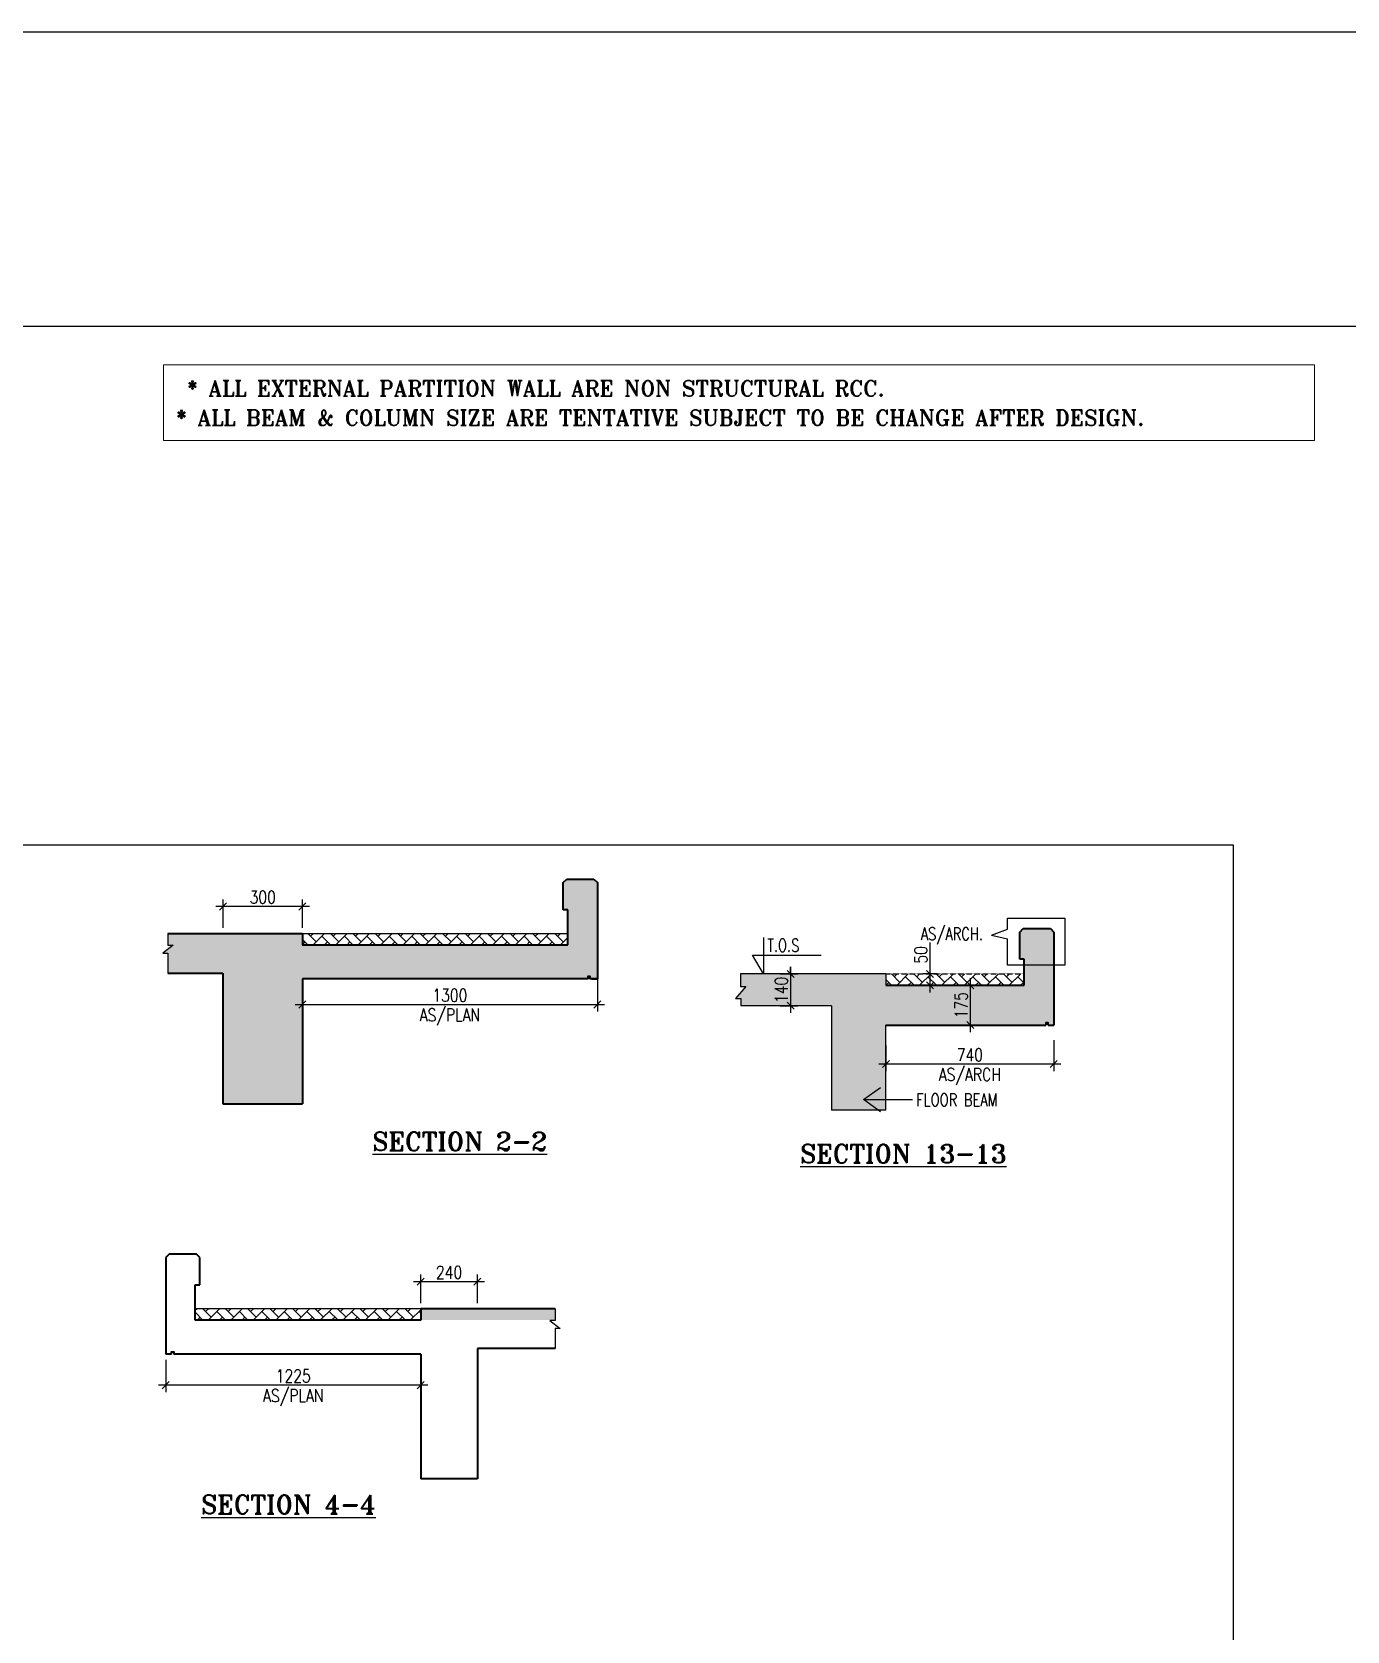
# Model space of a CAD drawing. Header units: millimetres. Extents: x 2061841 to 105821645, y -77612 to 48520811.
# Drawn here: x 105449057 to 105472242, y 48441357 to 48469551 of the extents above; entities that cross this region are included whole.
import ezdxf

# ---------------------------------------------------------------- set-up
doc = ezdxf.new("R2010")
doc.units = ezdxf.units.MM
doc.header["$LTSCALE"] = 10
doc.header["$MEASUREMENT"] = 0
doc.linetypes.add('E21yeHUG$0$0', pattern=[0])
doc.linetypes.add('HIDDEN', pattern=[0.375, 0.25, -0.125])
doc.layers.add('A-FIRE DOOR', color=1, linetype='Continuous', true_color=0xff0000)
for name, color, linetype in [('AS-COLS', 2, 'Continuous'), ('BORDER', 5, 'Continuous'), ('LOGO', 1, 'Continuous'), ('S-BEAM', 4, 'Continuous'), ('S-BEAM-1', 4, 'Continuous'), ('S-COL.NO', 1, 'Continuous'), ('S-DIM', 7, 'Continuous'), ('S-OPENING', 6, 'Continuous'), ('S-SHADED', 252, 'Continuous'), ('S-TEXT', 2, 'Continuous')]:
    doc.layers.add(name, color=color, linetype=linetype)
for name, color, linetype, lineweight in [('DMA-slab', 4, 'Continuous', 40), ('S-Hatch Balcony', 8, 'Continuous', 5), ('TEXT', 2, 'Continuous', 25), ('V-BEAM NO.', 4, 'Continuous', 13)]:
    doc.layers.add(name, color=color, linetype=linetype, lineweight=lineweight)
doc.styles.add('200', font='romand.shx', dxfattribs={"width": 0.8, "height": 225})
doc.styles.add('RD', font='romand.shx', dxfattribs={"width": 0.9, "height": 225})
doc.styles.add('RT', font='romant.shx', dxfattribs={"height": 250})
doc.styles.add('Text 100', font='romans.shx', dxfattribs={"width": 0.7, "height": 100})
doc.dimstyles.new('GR1', dxfattribs={"dimtxt": 225, "dimasz": 125, "dimexe": 125, "dimexo": 100, "dimgap": 50, "dimtad": 1, "dimdec": 0, "dimzin": 3, "dimdsep": 46, "dimtxsty": '200', "dimblk1": 'OBLIQUE', "dimblk2": 'OBLIQUE', "dimsah": 1, "dimcen": 0.0625, "dimdle": 125, "dimclrd": 3, "dimclre": 3, "dimclrt": 2, "dimadec": 0, "dimazin": 0, "dimtfac": 1, "dimtdec": 0, "dimtix": 1, "dimtmove": 0, "dimatfit": 3, "dimfxl": 1, "dimtolj": 1, "dimtzin": 0, "dimarcsym": 0})
doc.dimstyles.new('SCALE 100', dxfattribs={"dimtxt": 100, "dimasz": 75, "dimexe": 50, "dimexo": 50, "dimgap": 40, "dimtad": 1, "dimdec": 0, "dimzin": 1, "dimdsep": 46, "dimtxsty": 'Text 100', "dimblk": 'OBLIQUE', "dimcen": 1, "dimclrd": 3, "dimclre": 3, "dimclrt": 2, "dimadec": 0, "dimazin": 0, "dimtfac": 1, "dimtdec": 0, "dimtofl": 0, "dimtmove": 1, "dimatfit": 3, "dimldrblk": 'OPEN90', "dimfxl": 1, "dimtolj": 1, "dimtzin": 0, "dimarcsym": 0})

# ---------------------------------------------------------------- blocks, each defined once
blk = doc.blocks.new('_Oblique')
at = {"color": 0, "linetype": 'ByBlock', "lineweight": -2}
blk.add_line((-0.5, -0.5), (0.5, 0.5), dxfattribs=at)
blk = doc.blocks.new('*D267')
at = {"layer": 'Defpoints', "color": 0, "transparency": 16777216}
for p in [(102689425, 48552147), (102689425, 48551670), (102690825, 48551670)]:
    blk.add_point(p, dxfattribs=at)
at = {"layer": 'S-DIM', "color": 3, "linetype": 'E21yeHUG$0$0', "lineweight": -2, "transparency": 16777216}
blk.add_line((102690950, 48552147), (102689300, 48552147), dxfattribs=at)
at = {"layer": 'S-DIM', "color": 3, "lineweight": -2, "transparency": 16777216}
for p, q in [((102689425, 48551770), (102689425, 48552272)), ((102690825, 48551770), (102690825, 48552272))]:
    blk.add_line(p, q, dxfattribs=at)
at = {"layer": 'S-DIM', "color": 3, "linetype": 'ByBlock', "lineweight": -2, "transparency": 16777216, "xscale": 125, "yscale": 125, "zscale": 125, "rotation": 180}
blk.add_blockref('_Oblique', (102689425, 48552147), dxfattribs=at)
at = {"layer": 'S-DIM', "color": 3, "linetype": 'ByBlock', "lineweight": -2, "transparency": 16777216, "xscale": 125, "yscale": 125, "zscale": 125}
blk.add_blockref('_Oblique', (102690825, 48552147), dxfattribs=at)
at = {"layer": 'S-DIM', "color": 2, "transparency": 16777216, "insert": (102690125, 48552310), "char_height": 225, "attachment_point": 5, "style": '200'}
blk.add_mtext('\\A1;\\A1;300', dxfattribs=at)
blk = doc.blocks.new('*D273')
at = {"layer": 'Defpoints', "color": 0, "transparency": 16777216}
for p in [(102693910, 48545532), (102692910, 48545055), (102693910, 48545055)]:
    blk.add_point(p, dxfattribs=at)
at = {"layer": 'S-DIM', "color": 3, "lineweight": -2, "transparency": 16777216}
for p, q in [((102692910, 48545155), (102692910, 48545657)), ((102693910, 48545155), (102693910, 48545657))]:
    blk.add_line(p, q, dxfattribs=at)
at = {"layer": 'S-DIM', "color": 3, "linetype": 'E21yeHUG$0$0', "lineweight": -2, "transparency": 16777216}
blk.add_line((102692785, 48545532), (102694035, 48545532), dxfattribs=at)
at = {"layer": 'S-DIM', "color": 3, "linetype": 'ByBlock', "lineweight": -2, "transparency": 16777216, "xscale": 125, "yscale": 125, "zscale": 125, "rotation": 180}
blk.add_blockref('_Oblique', (102692910, 48545532), dxfattribs=at)
at = {"layer": 'S-DIM', "color": 3, "linetype": 'ByBlock', "lineweight": -2, "transparency": 16777216, "xscale": 125, "yscale": 125, "zscale": 125}
blk.add_blockref('_Oblique', (102693910, 48545532), dxfattribs=at)
at = {"layer": 'S-DIM', "color": 2, "transparency": 16777216, "insert": (102693410, 48545695), "char_height": 225, "attachment_point": 5, "style": '200'}
blk.add_mtext('\\A1;\\A1;240', dxfattribs=at)
blk = doc.blocks.new('*D274')
at = {"layer": 'Defpoints', "color": 0, "transparency": 16777216}
for p in [(102688415, 48544255), (102692910, 48543967), (102688415, 48543707)]:
    blk.add_point(p, dxfattribs=at)
at = {"layer": 'S-DIM', "color": 3, "lineweight": -2, "transparency": 16777216}
for p, q in [((102688415, 48544155), (102688415, 48543582)), ((102692910, 48543867), (102692910, 48543582))]:
    blk.add_line(p, q, dxfattribs=at)
at = {"layer": 'S-DIM', "color": 3, "linetype": 'E21yeHUG$0$0', "lineweight": -2, "transparency": 16777216}
blk.add_line((102693035, 48543707), (102688290, 48543707), dxfattribs=at)
at = {"layer": 'S-DIM', "color": 3, "linetype": 'ByBlock', "lineweight": -2, "transparency": 16777216, "xscale": 125, "yscale": 125, "zscale": 125, "rotation": 180}
blk.add_blockref('_Oblique', (102688415, 48543707), dxfattribs=at)
at = {"layer": 'S-DIM', "color": 3, "linetype": 'ByBlock', "lineweight": -2, "transparency": 16777216, "xscale": 125, "yscale": 125, "zscale": 125}
blk.add_blockref('_Oblique', (102692910, 48543707), dxfattribs=at)
at = {"layer": 'S-DIM', "color": 2, "transparency": 16777216, "char_height": 225, "attachment_point": 5, "style": '200'}
for s, insert in [('\\A1;1225\\P', (102690663, 48543869)), ('\\A1;AS/PLAN   ', (102690663, 48543485))]:
    blk.add_mtext(s, dxfattribs=dict(at, insert=insert))
blk = doc.blocks.new('*D276')
at = {"layer": 'Defpoints', "color": 0, "transparency": 16777216}
for p in [(102696025, 48550967), (102690825, 48550679), (102696025, 48550419)]:
    blk.add_point(p, dxfattribs=at)
at = {"layer": 'S-DIM', "color": 3, "lineweight": -2, "transparency": 16777216}
for p, q in [((102696025, 48550867), (102696025, 48550294)), ((102690825, 48550579), (102690825, 48550294))]:
    blk.add_line(p, q, dxfattribs=at)
at = {"layer": 'S-DIM', "color": 3, "linetype": 'E21yeHUG$0$0', "lineweight": -2, "transparency": 16777216}
blk.add_line((102690700, 48550419), (102696150, 48550419), dxfattribs=at)
at = {"layer": 'S-DIM', "color": 3, "linetype": 'ByBlock', "lineweight": -2, "transparency": 16777216, "xscale": 125, "yscale": 125, "zscale": 125, "rotation": 180}
blk.add_blockref('_Oblique', (102690825, 48550419), dxfattribs=at)
at = {"layer": 'S-DIM', "color": 3, "linetype": 'ByBlock', "lineweight": -2, "transparency": 16777216, "xscale": 125, "yscale": 125, "zscale": 125}
blk.add_blockref('_Oblique', (102696025, 48550419), dxfattribs=at)
at = {"layer": 'S-DIM', "color": 2, "transparency": 16777216, "char_height": 225, "attachment_point": 5, "style": '200'}
for s, insert in [('\\A1;1300\\P', (102693425, 48550581)), ('\\A1;AS/PLAN   ', (102693425, 48550197))]:
    blk.add_mtext(s, dxfattribs=dict(at, insert=insert))
blk = doc.blocks.new('*D281')
at = {"layer": 'Defpoints', "color": 0, "transparency": 16777216}
for p in [(102702331, 48550757), (102702522, 48550057), (102702600, 48550057)]:
    blk.add_point(p, dxfattribs=at)
at = {"layer": 'S-DIM', "color": 3, "lineweight": -2, "transparency": 16777216}
for p, q in [((102702431, 48550757), (102702725, 48550757)), ((102702622, 48550057), (102702725, 48550057))]:
    blk.add_line(p, q, dxfattribs=at)
at = {"layer": 'S-DIM', "color": 3, "linetype": 'E21yeHUG$0$0', "lineweight": -2, "transparency": 16777216}
blk.add_line((102702600, 48550882), (102702600, 48549932), dxfattribs=at)
at = {"layer": 'S-DIM', "color": 3, "linetype": 'ByBlock', "lineweight": -2, "transparency": 16777216, "xscale": 125, "yscale": 125, "zscale": 125}
for p, rotation in [((102702600, 48550757), 90), ((102702600, 48550057), 270)]:
    blk.add_blockref('_Oblique', p, dxfattribs=dict(at, rotation=rotation))
at = {"layer": 'S-DIM', "color": 2, "transparency": 16777216, "insert": (102702438, 48550407), "char_height": 225, "attachment_point": 5, "rotation": 90, "style": '200'}
blk.add_mtext('\\A1;175', dxfattribs=at)
blk = doc.blocks.new('*D282')
at = {"layer": 'Defpoints', "color": 0, "transparency": 16777216}
for p in [(102701891, 48550957), (102702115, 48550957), (102702115, 48550757)]:
    blk.add_point(p, dxfattribs=at)
at = {"layer": 'S-DIM', "color": 3, "linetype": 'E21yeHUG$0$0', "lineweight": -2, "transparency": 16777216}
for p, q in [((102701891, 48550957), (102701891, 48551509)), ((102701891, 48550632), (102701891, 48551082))]:
    blk.add_line(p, q, dxfattribs=at)
at = {"layer": 'S-DIM', "color": 3, "lineweight": -2, "transparency": 16777216}
for p, q in [((102702015, 48550957), (102701766, 48550957)), ((102702015, 48550757), (102701766, 48550757))]:
    blk.add_line(p, q, dxfattribs=at)
at = {"layer": 'S-DIM', "color": 3, "linetype": 'ByBlock', "lineweight": -2, "transparency": 16777216, "xscale": 125, "yscale": 125, "zscale": 125}
for p, rotation in [((102701891, 48550957), 90), ((102701891, 48550757), 270)]:
    blk.add_blockref('_Oblique', p, dxfattribs=dict(at, rotation=rotation))
at = {"layer": 'S-DIM', "color": 2, "transparency": 16777216, "insert": (102701729, 48551295), "char_height": 225, "attachment_point": 5, "rotation": 90, "style": '200'}
blk.add_mtext('\\A1;50', dxfattribs=at)
blk = doc.blocks.new('*D283')
at = {"layer": 'Defpoints', "color": 0, "transparency": 16777216}
for p in [(102699148, 48550957), (102699148, 48550397), (102699432, 48550397)]:
    blk.add_point(p, dxfattribs=at)
at = {"layer": 'S-DIM', "color": 3, "lineweight": -2, "transparency": 16777216}
for p, q in [((102699248, 48550957), (102699557, 48550957)), ((102699248, 48550397), (102699557, 48550397))]:
    blk.add_line(p, q, dxfattribs=at)
at = {"layer": 'S-DIM', "color": 3, "linetype": 'E21yeHUG$0$0', "lineweight": -2, "transparency": 16777216}
for p, q in [((102699432, 48551082), (102699432, 48550272)), ((102699432, 48550957), (102699432, 48551082)), ((102699432, 48550397), (102699432, 48550272))]:
    blk.add_line(p, q, dxfattribs=at)
at = {"layer": 'S-DIM', "color": 3, "linetype": 'ByBlock', "lineweight": -2, "transparency": 16777216, "xscale": 125, "yscale": 125, "zscale": 125}
for p, rotation in [((102699432, 48550957), 270), ((102699432, 48550397), 90)]:
    blk.add_blockref('_Oblique', p, dxfattribs=dict(at, rotation=rotation))
at = {"layer": 'S-DIM', "color": 2, "transparency": 16777216, "insert": (102699269, 48550677), "char_height": 225, "attachment_point": 5, "rotation": 90, "style": '200'}
blk.add_mtext('\\A1;140', dxfattribs=at)
blk = doc.blocks.new('*D284')
at = {"layer": 'Defpoints', "color": 0, "transparency": 16777216}
for p in [(102701112, 48549804), (102704072, 48549892), (102701112, 48549368)]:
    blk.add_point(p, dxfattribs=at)
at = {"layer": 'S-DIM', "color": 3, "lineweight": -2, "transparency": 16777216}
for p, q in [((102701112, 48549704), (102701112, 48549243)), ((102704072, 48549792), (102704072, 48549243))]:
    blk.add_line(p, q, dxfattribs=at)
at = {"layer": 'S-DIM', "color": 3, "linetype": 'E21yeHUG$0$0', "lineweight": -2, "transparency": 16777216}
blk.add_line((102704197, 48549368), (102700987, 48549368), dxfattribs=at)
at = {"layer": 'S-DIM', "color": 3, "linetype": 'ByBlock', "lineweight": -2, "transparency": 16777216, "xscale": 125, "yscale": 125, "zscale": 125, "rotation": 180}
blk.add_blockref('_Oblique', (102701112, 48549368), dxfattribs=at)
at = {"layer": 'S-DIM', "color": 3, "linetype": 'ByBlock', "lineweight": -2, "transparency": 16777216, "xscale": 125, "yscale": 125, "zscale": 125}
blk.add_blockref('_Oblique', (102704072, 48549368), dxfattribs=at)
at = {"layer": 'S-DIM', "color": 2, "transparency": 16777216, "char_height": 225, "attachment_point": 5, "style": '200'}
for s, insert in [('\\A1;740', (102702592, 48549530)), ('\\A1;AS/ARCH', (102702592, 48549146))]:
    blk.add_mtext(s, dxfattribs=dict(at, insert=insert))
blk = doc.blocks.new('TOWER-A TYPICAL FLOOR FRAMING PLAN N')
at = {"layer": 'S-Hatch Balcony'}
h = blk.add_hatch(dxfattribs=at)
h.set_pattern_fill('AR-HBONE', color=8, scale=35, style=0)
h.set_pattern_definition([(45, (102578364.87, 48525872.46), (2e-14, 197.9899), [420, -140]), (135, (102578463.87, 48525971.45), (2e-14, 197.9899), [420, -140])])
h.paths.add_polyline_path([(102690824.6, 48551471), (102690822.3, 48551471), (102690822.3, 48551669.8), (102690824.6, 48551669.8)])
h.paths.add_polyline_path([(102695504.2, 48551470.1), (102695504.2, 48551669.8), (102690824.6, 48551669.7), (102690824.6, 48551470)])
h = blk.add_hatch(dxfattribs=at)
h.set_pattern_fill('AR-HBONE', color=8, scale=35, style=0)
h.set_pattern_definition([(45, (102588654.85, 48525159.2), (2e-14, 197.9899), [420, -140]), (135, (102588753.85, 48525258.2), (2e-14, 197.9899), [420, -140])])
h.paths.add_polyline_path([(102703551.8, 48550756.7), (102703551.8, 48550955.5), (102701112.2, 48550956.6), (102701112.2, 48550757.8)])
h = blk.add_hatch(dxfattribs=at)
h.set_pattern_fill('AR-HBONE', color=8, scale=35, angle=180, style=0)
h.set_pattern_definition([(45, (102577701.73, 48519257.64), (2e-14, 197.9899), [420, -140]), (135, (102577800.72, 48519356.64), (2e-14, 197.9899), [420, -140])])
h.paths.add_polyline_path([(102688935.8, 48544855.3), (102692910, 48544855.9), (102692910, 48545055), (102688935.8, 48545055)])
at = {"layer": 'S-SHADED'}
h = blk.add_hatch(color=256, dxfattribs=at)
h.dxf.hatch_style = 1
h.paths.add_polyline_path([(102695964.6, 48552629.8), (102695484.6, 48552629.8), (102695424.6, 48552569.8), (102695424.6, 48552089.2), (102695504.2, 48552089.2), (102695504.2, 48551469.9), (102696024.6, 48551469.9), (102696024.6, 48552569.8), (102695964.6, 48552629.8)])
h = blk.add_hatch(color=256, dxfattribs=at)
h.dxf.hatch_style = 1
h.paths.add_polyline_path([(102695857.1, 48550869.9), (102695857.1, 48550909.9), (102695897.1, 48550909.9), (102695897.1, 48550869.9), (102696024.6, 48550869.9), (102696024.6, 48551469.9), (102690824.6, 48551469.9), (102690824.6, 48551669.8), (102688453.4, 48551669.8), (102688453.4, 48551464.2), (102688548.6, 48551464.2), (102688365.2, 48551322.5), (102688454.6, 48551322.5), (102688454.6, 48550969.8), (102689424.6, 48550969.8), (102689424.6, 48548669.8), (102690824.6, 48548669.8), (102690824.6, 48550869.9), (102695857.1, 48550869.9)])
h = blk.add_hatch(color=256, dxfattribs=at)
h.dxf.hatch_style = 1
h.paths.add_polyline_path([(102701568, 48550708.8), (102701230.5, 48550708.8)], flags=16)
h.paths.add_polyline_path([(102701112.2, 48548556.6), (102701112.2, 48550056.6), (102703932.2, 48550056.6), (102703932.2, 48550096.6), (102703972.2, 48550096.6), (102703972.2, 48550056.6), (102704072.2, 48550056.6), (102704072.2, 48551696.6), (102704012.2, 48551756.6), (102703532.2, 48551756.6), (102703472.2, 48551696.6), (102703472.2, 48551216), (102703551.8, 48551216), (102703551.8, 48550756.6), (102701112.2, 48550756.6), (102701112.2, 48550956.6), (102698550.4, 48550956.6), (102698550.4, 48550734), (102698645.6, 48550734), (102698462.2, 48550522.5), (102698551.6, 48550522.5), (102698551.6, 48550396.6), (102700152.2, 48550396.6), (102700152.2, 48548556.6)])
h = blk.add_hatch(color=256, dxfattribs=at)
h.dxf.hatch_style = 1
h.paths.add_polyline_path([(102688935.8, 48545474.4), (102689015.4, 48545474.4), (102689015.4, 48545955), (102688955.4, 48546015), (102688475.4, 48546015), (102688415.4, 48545955), (102688415.4, 48544255), (102688515.4, 48544255), (102688515.4, 48544295), (102688555.4, 48544295), (102688555.4, 48544255), (102692910, 48544255), (102692910, 48542055), (102693910, 48542055), (102693910, 48544355), (102695280, 48544355), (102695280, 48544707.7), (102695369.4, 48544707.7), (102695186, 48544849.4), (102695281.2, 48544849.4), (102695281.2, 48545055), (102692910, 48545055), (102692910, 48544855), (102688935.8, 48544855), (102688935.8, 48545474.4)])
h.paths.add_polyline_path([(102695281.2, 48544849.4), (102695186, 48544849.4), (102695369.4, 48544707.7), (102695280, 48544707.7), (102695280, 48544355), (102693910, 48544355), (102693910, 48542055), (102692910, 48542055), (102692910, 48544255), (102688555.4, 48544255), (102688555.4, 48544295), (102688515.4, 48544295), (102688515.4, 48544255), (102688415.4, 48544255), (102688415.4, 48545955), (102688475.4, 48546015), (102688955.4, 48546015), (102689015.4, 48545955), (102689015.4, 48545474.4), (102688935.8, 48545474.4), (102688935.8, 48544855), (102695281.2, 48544855), (102695281.2, 48544849.4)])
at = {"layer": 'A-FIRE DOOR'}
blk.add_lwpolyline([(102658159.6, 48553234.4), (102707235.5, 48553234.4), (102707235.5, 48519249.1), (102658159.6, 48519249.1)], close=True, dxfattribs=at)
at = {"layer": 'AS-COLS'}
blk.add_lwpolyline([(102636137.1, 48567566), (103058644.9, 48567566), (103058644.9, 48493536.7), (102636137.1, 48493536.7)], close=True, dxfattribs=at)
at = {"layer": 'BORDER', "elevation": 101.1}
blk.add_lwpolyline([(102649483.8, 48502974.5), (102733583.8, 48502974.5), (102733583.8, 48562374.5), (102649483.8, 48562374.5)], close=True, dxfattribs=at)
at = {"layer": 'DMA-slab'}
for p, q in [((102695424.6, 48552569.8), (102695484.6, 48552629.8)), ((102695484.6, 48552629.8), (102695964.6, 48552629.8)), ((102695964.6, 48552629.8), (102696024.6, 48552569.8)), ((102695424.6, 48552089.2), (102695424.6, 48552569.8)), ((102696024.6, 48552569.8), (102696024.6, 48550869.9)), ((102695504.2, 48552089.2), (102695424.6, 48552089.2)), ((102695504.2, 48551469.9), (102695504.2, 48552089.2)), ((102688453.4, 48551669.8), (102690824.6, 48551669.8)), ((102690824.6, 48551669.8), (102690824.6, 48551469.9)), ((102696024.6, 48551669.8), (102696024.6, 48550869.9)), ((102703472.2, 48551696.6, 101.1), (102703532.2, 48551756.6, 101.1)), ((102703472.2, 48551216, 101.1), (102703472.2, 48551696.6, 101.1)), ((102703532.2, 48551756.6, 101.1), (102704012.2, 48551756.6, 101.1)), ((102704012.2, 48551756.6, 101.1), (102704072.2, 48551696.6, 101.1)), ((102704072.2, 48551696.6, 101.1), (102704072.2, 48550056.6, 101.1)), ((102690822.3, 48551469.9), (102690824.6, 48551469.9)), ((102690824.6, 48551469.9), (102695504.2, 48551469.9)), ((102696024.6, 48551469.9), (102696024.6, 48550869.9)), ((102703551.8, 48551216, 101.1), (102703472.2, 48551216, 101.1)), ((102703551.8, 48550756.6, 101.1), (102703551.8, 48551216, 101.1)), ((102688454.6, 48550969.8), (102689424.6, 48550969.8)), ((102689424.6, 48550969.8), (102689424.6, 48548669.8)), ((102690824.6, 48550869.9), (102690824.6, 48548669.8)), ((102695924.6, 48550869.9), (102696024.6, 48550869.9)), ((102701109.9, 48550756.6, 101.1), (102703551.8, 48550756.6, 101.1)), ((102701112.2, 48550056.6, 101.1), (102703932.2, 48550056.6, 101.1)), ((102703972.2, 48550056.6, 101.1), (102704072.2, 48550056.6, 101.1)), ((102703972.2, 48550056.6, 101.1), (102704072.2, 48550056.6, 101.1)), ((102689424.6, 48548669.8), (102690824.6, 48548669.8)), ((102688475.4, 48546015), (102688415.4, 48545955)), ((102688415.4, 48545955), (102688415.4, 48544255)), ((102688955.4, 48546015), (102688475.4, 48546015)), ((102689015.4, 48545955), (102688955.4, 48546015)), ((102689015.4, 48545474.4), (102689015.4, 48545955)), ((102688935.8, 48544855), (102688935.8, 48545474.4)), ((102688935.8, 48545474.4), (102689015.4, 48545474.4)), ((102688415.4, 48545055), (102688415.4, 48544255)), ((102695281.2, 48545055), (102692910, 48545055)), ((102692910, 48545055), (102692910, 48544855)), ((102688415.4, 48544855), (102688415.4, 48544255)), ((102692912.3, 48544855), (102688935.8, 48544855)), ((102688515.4, 48544255), (102688415.4, 48544255)), ((102688515.4, 48544255), (102688415.4, 48544255)), ((102692910, 48544255), (102688555.4, 48544255)), ((102692910, 48544255), (102692910, 48542055)), ((102695280, 48544355), (102693910, 48544355)), ((102693910, 48544355), (102693910, 48542055)), ((102693910, 48542055), (102692910, 48542055))]:
    blk.add_line(p, q, dxfattribs=at)
for points in [[(102696024.6, 48550869.9), (102695897.1, 48550869.9), (102695897.1, 48550909.9), (102695857.1, 48550909.9), (102695857.1, 48550869.9), (102690824.6, 48550869.9)], [(102688515.4, 48544255), (102688515.4, 48544295), (102688555.4, 48544295), (102688555.4, 48544255)]]:
    blk.add_lwpolyline(points, dxfattribs=at)
at = {"layer": 'DMA-slab', "elevation": 101.1}
blk.add_lwpolyline([(102703972.2, 48550056.6), (102703972.2, 48550096.6), (102703932.2, 48550096.6), (102703932.2, 48550056.6)], dxfattribs=at)
at = {"layer": 'S-BEAM', "color": 6, "linetype": 'HIDDEN'}
for p, q in [((102690822.3, 48551669.8), (102690824.6, 48551669.8)), ((102690822.3, 48551669.8), (102695504.2, 48551669.8)), ((102692912.3, 48545055), (102688935.8, 48545055))]:
    blk.add_line(p, q, dxfattribs=at)
at = {"layer": 'S-BEAM', "color": 6, "linetype": 'HIDDEN', "ltscale": 0.8}
blk.add_line((102701112.2, 48550956.6, 101.1), (102703551.8, 48550956.6, 101.1), dxfattribs=at)
at = {"layer": 'S-BEAM-1'}
for p, q in [((102688453.4, 48551669.8), (102688453.4, 48551464.2)), ((102688548.6, 48551464.2), (102688365.2, 48551322.5)), ((102688365.2, 48551322.5), (102688454.6, 48551322.5)), ((102688453.4, 48551464.2), (102688548.6, 48551464.2)), ((102688454.6, 48551322.5), (102688454.6, 48550969.8)), ((102701112.2, 48550956.6, 101.1), (102698550.4, 48550956.6, 101.1)), ((102698550.4, 48550956.6, 101.1), (102698550.4, 48550734, 101.1)), ((102701112.2, 48550956.6, 101.1), (102701112.2, 48550756.6, 101.1)), ((102698645.6, 48550734, 101.1), (102698462.2, 48550522.5, 101.1)), ((102698550.4, 48550734, 101.1), (102698645.6, 48550734, 101.1)), ((102698462.2, 48550522.5, 101.1), (102698551.6, 48550522.5, 101.1)), ((102698551.6, 48550522.5, 101.1), (102698551.6, 48550396.6, 101.1)), ((102700152.2, 48550396.6, 101.1), (102698551.6, 48550396.6, 101.1)), ((102700152.2, 48550396.6, 101.1), (102700152.2, 48548556.6, 101.1)), ((102701112.2, 48548556.6, 101.1), (102701112.2, 48550056.6, 101.1)), ((102701112.2, 48548556.6, 101.1), (102700152.2, 48548556.6, 101.1)), ((102695281.2, 48545055), (102695281.2, 48544849.4)), ((102695281.2, 48544849.4), (102695186, 48544849.4)), ((102695186, 48544849.4), (102695369.4, 48544707.7)), ((102695369.4, 48544707.7), (102695280, 48544707.7)), ((102695280, 48544707.7), (102695280, 48544355))]:
    blk.add_line(p, q, dxfattribs=at)
at = {"layer": 'S-BEAM-1', "color": 1, "ltscale": 0.1, "elevation": 101.1}
blk.add_lwpolyline([(102698954.1, 48551599.8), (102698954.1, 48550956.6), (102698760.1, 48551289.4), (102699968.4, 48551289.4)], dxfattribs=at)
at = {"layer": 'S-TEXT', "color": 3}
for q in [(102703257.6, 48551749.1, 101.1), (102703257.6, 48551573.7, 101.1)]:
    blk.add_line((102702975.2, 48551642.4, 101.1), q, dxfattribs=at)
at = {"layer": 'S-TEXT', "color": 3, "elevation": 101.1}
blk.add_lwpolyline([(102703257.6, 48551749.1), (102703257.6, 48551942), (102704265.8, 48551942), (102704265.8, 48551113.3), (102703257.6, 48551113.3), (102703257.6, 48551573.7)], dxfattribs=at)
at = {"layer": 'V-BEAM NO.'}
blk.add_lwpolyline([(102688373.6, 48561698.2), (102708666.1, 48561698.2), (102708666.1, 48560363.5), (102688373.6, 48560363.5)], close=True, dxfattribs=at)
at = {"layer": 'LOGO', "style": 'RT'}
for s, p in [('* ALL EXTERNAL PARTITION WALL ARE NON STRUCTURAL RCC.', (102688791.2, 48561142.8, 404.5)), ('* ALL BEAM & COLUMN SIZE ARE TENTATIVE SUBJECT TO BE CHANGE AFTER DESIGN.', (102688598.1, 48560624.7))]:
    blk.add_text(s, height=276.25, dxfattribs=at).set_placement(p)
at = {"layer": 'S-COL.NO', "style": 'RT'}
for s, p in [('%%USECTION 2-2', (102692060.1, 48547842.5)), ('%%USECTION 13-13', (102699602.5, 48547625.7, 101.1)), ('%%USECTION 4-4', (102689041.9, 48541440.6))]:
    blk.add_text(s, height=325, dxfattribs=at).set_placement(p)
at = {"layer": 'TEXT', "color": 2, "style": 'RD', "width": 0.75}
for s, p in [('AS/ARCH.', (102701725.7, 48551552, 101.1)), ('T.O.S', (102699021.6, 48551348.6, 101.1)), ('FLOOR BEAM', (102701648.1, 48548624.8, 101.1))]:
    blk.add_text(s, height=225, dxfattribs=at).set_placement(p)
at = {"layer": 'S-DIM', "linetype": 'E21yeHUG$0$0'}
for base, p1, p2, text, override, picture, middle in [((102689424.6, 48552147), (102690824.6, 48551669.8), (102689424.6, 48551669.8), '\\A1;300', {"dimlfac": 0.25, "dimtxsty": '200', "dimfxl": 125}, '*D267', (102690124.6, 48552309.5)), ((102696024.6, 48550418.8), (102690824.6, 48550679.5), (102696024.6, 48550967.1, -243658), '1300\\P\\XAS/PLAN   ', {"dimlfac": 0.25, "dimtxsty": '200', "dimfxl": 125}, '*D276', (102693424.6, 48550418.8)), ((102701112.2, 48549367.8, 101.1), (102704072.2, 48549891.7, 243759.1), (102701112.2, 48549804.1, 243759.1), '740\\XAS/ARCH', {"dimlfac": 0.25, "dimfxl": 125}, '*D284', (102702592.2, 48549367.8, 101.1))]:
    dim = blk.add_linear_dim(base=base, p1=p1, p2=p2, text=text, dimstyle='GR1', override=override, dxfattribs=at)
    dim.commit()
    dim.dimension.update_dxf_attribs({"geometry": picture, "text_midpoint": middle})
dim = blk.add_linear_dim(base=(102701891, 48550956.6, 101.1), p1=(102702115.3, 48550756.6, 101.1), p2=(102702115.3, 48550956.6, 101.1), angle=90, dimstyle='GR1', override={"dimlfac": 0.25, "dimfxl": 125}, dxfattribs=at)
dim.commit()
dim.dimension.update_dxf_attribs({"geometry": '*D282', "text_midpoint": (102701891, 48551295.5, 101.1), "dimtype": 128})
for base, p1, p2, picture, middle in [((102699431.8, 48550396.6, 101.1), (102699148.2, 48550956.6, 101.1), (102699148.2, 48550396.6, 101.1), '*D283', (102699269.3, 48550676.6, 101.1)), ((102702600.1, 48550056.6, 101.1), (102702330.9, 48550756.6, 101.1), (102702522.2, 48550056.6, 101.1), '*D281', (102702437.6, 48550406.6, 101.1))]:
    dim = blk.add_linear_dim(base=base, p1=p1, p2=p2, angle=90, dimstyle='GR1', override={"dimlfac": 0.25, "dimfxl": 125}, dxfattribs=at)
    dim.commit()
    dim.dimension.update_dxf_attribs({"geometry": picture, "text_midpoint": middle})
for base, p1, p2, text, picture, middle in [((102693910, 48545532.2), (102692910, 48545055), (102693910, 48545055), '\\A1;240', '*D273', (102693410, 48545694.7)), ((102688415.4, 48543706.7), (102692910, 48543967.4), (102688415.4, 48544255, -243658), '1225\\P\\XAS/PLAN   ', '*D274', (102690662.7, 48543706.7))]:
    dim = blk.add_linear_dim(base=base, p1=p1, p2=p2, angle=180, text=text, dimstyle='GR1', override={"dimlfac": 0.25, "dimtxsty": '200', "dimfxl": 125}, dxfattribs=at)
    dim.commit()
    dim.dimension.update_dxf_attribs({"geometry": picture, "text_midpoint": middle})
at = {"layer": 'S-DIM'}
blk.add_leader([(102700715.1, 48548740.6, 101.1), (102701582.2, 48548740.6, 101.1)], dimstyle='SCALE 100', override={"dimasz": 300}, dxfattribs=at)

msp = doc.modelspace()

# ---------------------------------------------------------------- block references
at = {"layer": 'S-OPENING'}
msp.add_blockref('TOWER-A TYPICAL FLOOR FRAMING PLAN N', (2763000.3, -98014.7), dxfattribs=at)

doc.saveas('drawing.dxf')
